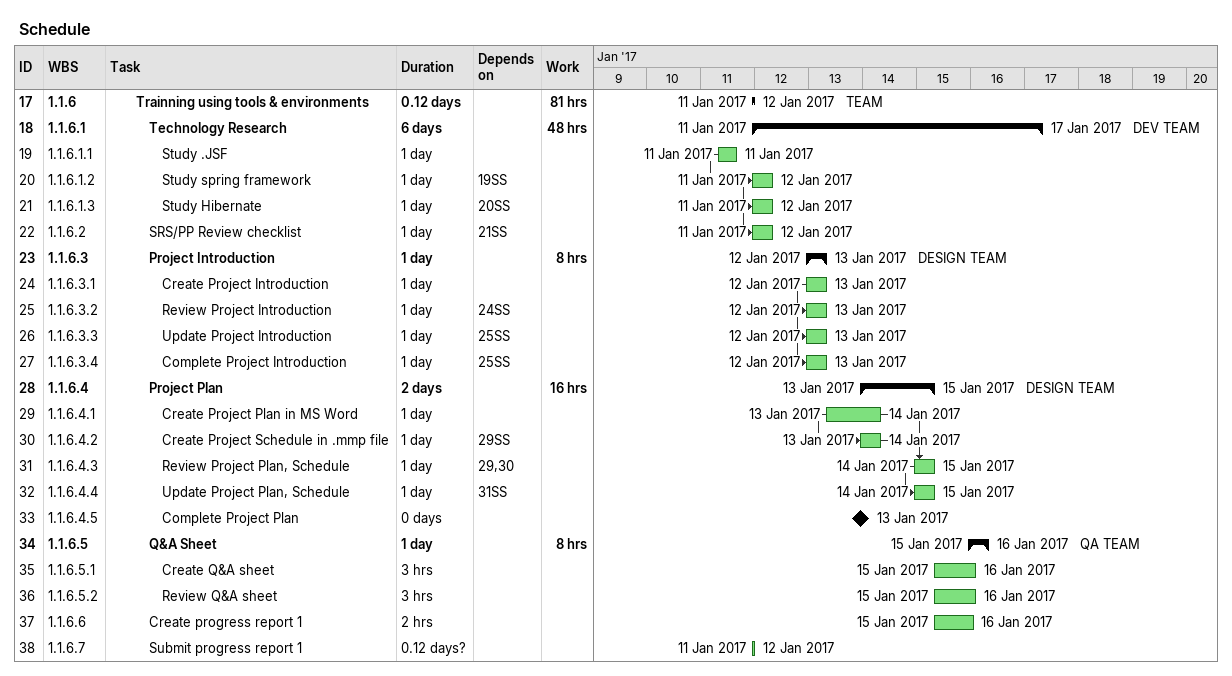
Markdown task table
Schedule

| ID | WBS | Task | Duration | Start | Finish | Predecessors | Resources | Work (h) |
|---|---|---|---|---|---|---|---|---|
| 17 | 1.1.6 | **Trainning using tools & environments** | 0.12d | 2017-01-11 | 2017-01-12 |  | TEAM | 81 |
| 18 | 1.1.6.1 | **Technology Research** | 6d | 2017-01-11 | 2017-01-17 |  | DEV TEAM | 48 |
| 19 | 1.1.6.1.1 | Study .JSF | 1d | 2017-01-11 | 2017-01-11 |  |  |  |
| 20 | 1.1.6.1.2 | Study spring framework | 1d | 2017-01-11 | 2017-01-12 | 19SS |  |  |
| 21 | 1.1.6.1.3 | Study Hibernate | 1d | 2017-01-11 | 2017-01-12 | 20SS |  |  |
| 22 | 1.1.6.2 | SRS/PP Review checklist | 1d | 2017-01-11 | 2017-01-12 | 21SS |  |  |
| 23 | 1.1.6.3 | **Project Introduction** | 1d | 2017-01-12 | 2017-01-13 |  | DESIGN TEAM | 8 |
| 24 | 1.1.6.3.1 | Create Project Introduction | 1d | 2017-01-12 | 2017-01-13 |  |  |  |
| 25 | 1.1.6.3.2 | Review Project Introduction | 1d | 2017-01-12 | 2017-01-13 | 24SS |  |  |
| 26 | 1.1.6.3.3 | Update Project Introduction | 1d | 2017-01-12 | 2017-01-13 | 25SS |  |  |
| 27 | 1.1.6.3.4 | Complete Project Introduction | 1d | 2017-01-12 | 2017-01-13 | 25SS |  |  |
| 28 | 1.1.6.4 | **Project Plan** | 2d | 2017-01-13 | 2017-01-15 |  | DESIGN TEAM | 16 |
| 29 | 1.1.6.4.1 | Create Project Plan in MS Word | 1d | 2017-01-13 | 2017-01-14 |  |  |  |
| 30 | 1.1.6.4.2 | Create Project Schedule in .mmp file | 1d | 2017-01-13 | 2017-01-14 | 29SS |  |  |
| 31 | 1.1.6.4.3 | Review Project Plan, Schedule | 1d | 2017-01-14 | 2017-01-15 | 29, 30 |  |  |
| 32 | 1.1.6.4.4 | Update Project Plan, Schedule | 1d | 2017-01-14 | 2017-01-15 | 31SS |  |  |
| 33 | 1.1.6.4.5 | Complete Project Plan | 0d | 2017-01-13 | 2017-01-13 |  |  |  |
| 34 | 1.1.6.5 | **Q&A Sheet** | 1d | 2017-01-15 | 2017-01-16 |  | QA TEAM | 8 |
| 35 | 1.1.6.5.1 | Create Q&A sheet | 3h | 2017-01-15 | 2017-01-16 |  |  |  |
| 36 | 1.1.6.5.2 | Review Q&A sheet | 3h | 2017-01-15 | 2017-01-16 |  |  |  |
| 37 | 1.1.6.6 | Create progress report 1 | 2h | 2017-01-15 | 2017-01-16 |  |  |  |
| 38 | 1.1.6.7 | Submit progress report 1 | 0.12d? | 2017-01-11 | 2017-01-12 |  |  |  |
